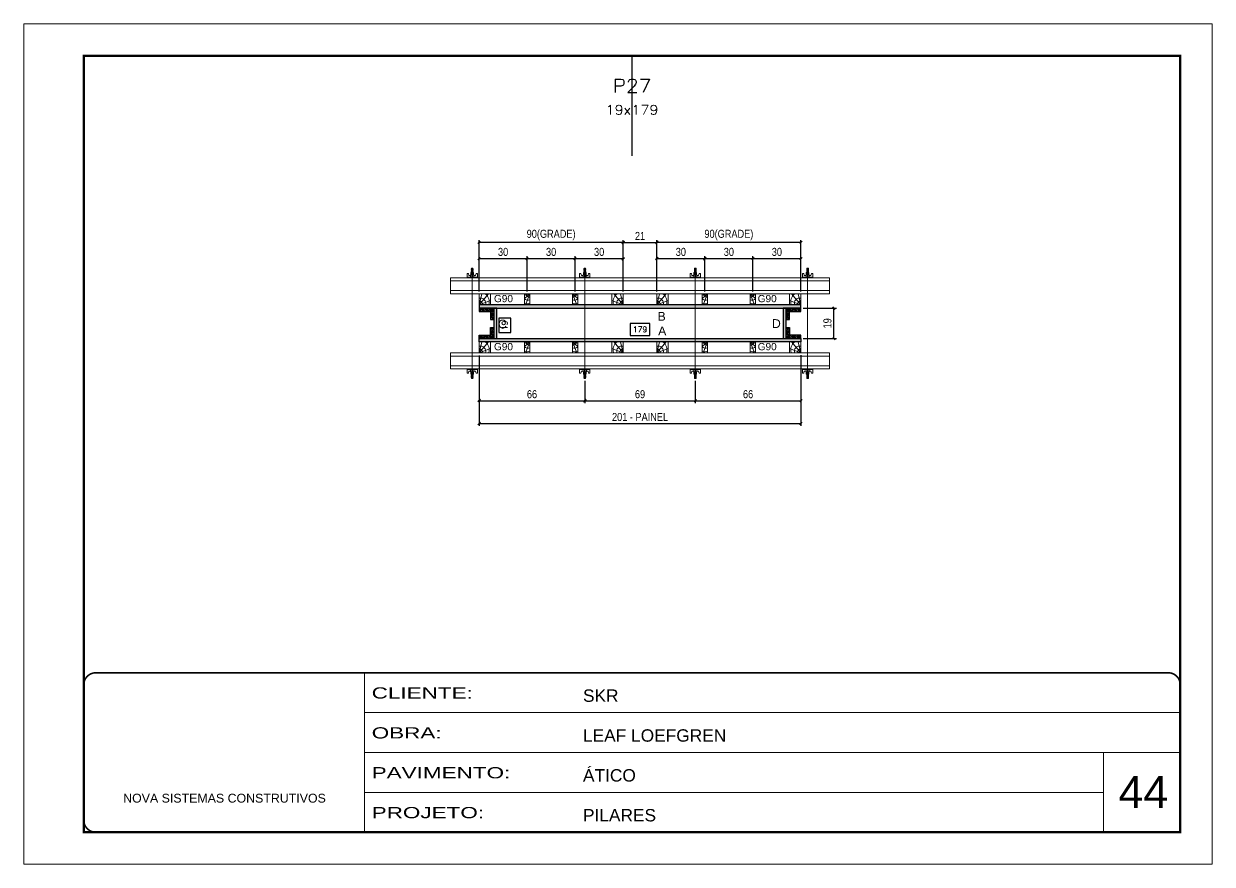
# Model space of a CAD drawing. Extents: x 14400 to 27878, y -21631 to 6985.
# Drawn here: x 19168 to 20653, y -5551 to -4501 of the extents above; entities that cross this region are included whole.
import ezdxf
from ezdxf.enums import TextEntityAlignment as Align

# ---------------------------------------------------------------- set-up
doc = ezdxf.new("R2010")
doc.units = 0
for name, pattern in [('CONTINUO', [0]), ('DASHED', [0.75, 0.5, -0.25]), ('HIDDEN', [0.375, 0.25, -0.125])]:
    doc.linetypes.add(name, pattern=pattern)
for name, color, linetype, lineweight in [('CARIMBO', 255, 'Continuous', 9), ('Folhas', 255, 'Continuous', 9), ('Hachura', 251, 'Continuous', 9), ('Madeira', 126, 'Continuous', 18), ('Perfil Metálico', 224, 'Continuous', 18), ('SARRAFO DE PRESSAO', 251, 'DASHED', 9), ('Texto Seção', 7, 'Continuous', 15)]:
    doc.layers.add(name, color=color, linetype=linetype, lineweight=lineweight)
for name, color, linetype in [('CHAPA', 1, 'Continuous'), ('COTA', 241, 'Continuous'), ('MEIO_PONT', 93, 'Continuous'), ('SARRAFO', 251, 'Continuous'), ('Texto de Titulo', 7, 'Continuous'), ('Texto Qtd Sarr', 242, 'Continuous'), ('TEXTO_GERAL', 7, 'Continuous')]:
    doc.layers.add(name, color=color, linetype=linetype)
doc.styles.add('ARIAL', font='arial.ttf')
doc.styles.add('COTA TECNICA 2X', font='techl___.ttf', dxfattribs={"height": 10})
doc.styles.add('ROMANS', font='romans.shx')
doc.styles.add('SANSSERIF', font='sas_____.pfb')
doc.styles.add('Tecnologia', font='')
doc.styles.get('Tecnologia').set_extended_font_data('Forgotten Futurist')
doc.dimstyles.new('SECAO PILAR', dxfattribs={"dimtxt": 10, "dimasz": 3, "dimexe": 3, "dimexo": 3, "dimgap": 3, "dimtad": 1, "dimdec": 1, "dimlfac": 0.5, "dimzin": 12, "dimdsep": 46, "dimtxsty": 'COTA TECNICA 2X', "dimblk1": 'OBLIQUE', "dimblk2": 'OBLIQUE', "dimsah": 1, "dimcen": 0.9, "dimclrd": 256, "dimclre": 256, "dimclrt": 256, "dimadec": 1, "dimazin": 3, "dimtfac": 1, "dimtdec": 1, "dimtmove": 0, "dimatfit": 3, "dimfxl": 1, "dimtolj": 1, "dimtzin": 12, "dimarcsym": 0})
doc.dimstyles.new('SECÇÃO 2', dxfattribs={"dimtxt": 7, "dimasz": 6, "dimexe": 0.18, "dimexo": 2, "dimgap": -4, "dimtad": 3, "dimdec": 1, "dimlfac": 0.5, "dimzin": 12, "dimdsep": 46, "dimtxsty": 'ROMANS', "dimblk": 'ARCHTICK', "dimcen": 0.09, "dimse1": 1, "dimse2": 1, "dimsd1": 1, "dimsd2": 1, "dimclrd": 180, "dimclre": 5, "dimclrt": 1, "dimadec": 0, "dimazin": 3, "dimtfac": 1, "dimtdec": 1, "dimtofl": 0, "dimtmove": 0, "dimatfit": 3, "dimldrblk": 'ARCHTICK', "dimfxl": 1, "dimtolj": 1, "dimtzin": 0, "dimarcsym": 0})
pattern_1 = [(225, (10613.5154, -27785.6922), (1.12253202, -1.12253202), [])]

# ---------------------------------------------------------------- blocks, each defined once
blk = doc.blocks.new('9999999999')
at = {"color": 30, "linetype": 'CONTINUO'}
for p, q in [((98564.6, 34230.2), (98564.6, 34429.4)), ((98564.6, 34379.6), (99584, 34379.6)), ((98564.6, 34329.8), (99488, 34329.8)), ((99584, 34329.8), (99488, 34329.8)), ((99488, 34329.8), (99488, 34230.2)), ((98564.6, 34280), (99488, 34280))]:
    blk.add_line(p, q, dxfattribs=at)
at = {"color": 30, "linetype": 'CONTINUO', "const_width": 2}
blk.add_lwpolyline([(99584, 34230.2), (99584, 34414.4, 0.414214), (99569, 34429.4), (98229, 34429.4, 0.414214), (98214, 34414.4), (98214, 34245.2, 0.414214), (98229, 34230.2), (99584, 34230.2)], format="xyb", dxfattribs=at)
at = {"layer": 'Folhas'}
blk.add_lwpolyline([(98139, 34190.2), (99624, 34190.2), (99624, 35240.2), (98139, 35240.2)], close=True, dxfattribs=at)
at = {"layer": 'Folhas', "color": 30, "const_width": 3}
blk.add_lwpolyline([(98214, 34230.2), (99584, 34230.2), (99584, 35200.2), (98214, 35200.2)], close=True, dxfattribs=at)
at = {"color": 7, "linetype": 'Continuous', "ltscale": 5, "style": 'ARIAL'}
for s, height, p in [('SKR', 15.48, (98837.7, 34393.1)), ('LEAF LOEFGREN', 15.483, (98837.7, 34343.3)), ('ÁTICO', 15.48, (98837.7, 34293.5)), ('NOVA SISTEMAS CONSTRUTIVOS', 11.059, (98263.2, 34267.2)), ('PILARES', 15.48, (98837.7, 34243.7))]:
    blk.add_text(s, height=height, dxfattribs=at).set_placement(p)
at = {"layer": 'Folhas', "color": 7, "style": 'Tecnologia', "width": 1.5}
for s, p in [('CLIENTE:', (98573.7, 34397.2)), ('OBRA:', (98573.7, 34347.3)), ('PAVIMENTO:', (98573.7, 34297.5)), ('PROJETO:', (98573.7, 34247.7))]:
    blk.add_text(s, height=14, dxfattribs=at).set_placement(p)
blk = doc.blocks.new('*D2150')
at = {"layer": 'COTA', "color": 180, "lineweight": -2, "transparency": 16777216}
for p, q in [((19776.9, -4868.9), (19761.9, -4868.9)), ((19761.9, -4868.9), (19761.9, -4886.9)), ((19776.9, -4886.9), (19776.9, -4868.9)), ((19761.9, -4886.9), (19776.9, -4886.9))]:
    blk.add_line(p, q, dxfattribs=at)
at = {"layer": 'Defpoints', "color": 0, "transparency": 16777216}
for p in [(19776.8, -4856.3), (19776.8, -4894.3), (19780.9, -4894.3)]:
    blk.add_point(p, dxfattribs=at)
at = {"layer": 'COTA', "color": 1, "transparency": 16777216, "insert": (19769.4, -4877.9), "char_height": 7, "attachment_point": 5, "rotation": 90, "style": 'ROMANS'}
blk.add_mtext('\\A1;19', dxfattribs=at)
blk = doc.blocks.new('_ArchTick')
at = {"color": 0, "linetype": 'ByBlock', "const_width": 0.15}
blk.add_lwpolyline([(-0.5, -0.5), (0.5, 0.5)], dxfattribs=at)
blk = doc.blocks.new('*D2151')
at = {"layer": 'COTA', "color": 180, "lineweight": -2, "transparency": 16777216}
for p, q in [((19950.8, -4875.3), (19926.1, -4875.3)), ((19926.1, -4875.3), (19926.1, -4890.3)), ((19950.8, -4890.3), (19950.8, -4875.3)), ((19926.1, -4890.3), (19950.8, -4890.3))]:
    blk.add_line(p, q, dxfattribs=at)
at = {"layer": 'Defpoints', "color": 0, "transparency": 16777216}
for p in [(19759.5, -4894.3), (20117.5, -4894.3), (20117.5, -4894.3)]:
    blk.add_point(p, dxfattribs=at)
at = {"layer": 'COTA', "color": 1, "transparency": 16777216, "insert": (19938.5, -4882.8), "char_height": 7, "attachment_point": 5, "style": 'ROMANS'}
blk.add_mtext('\\A1;179', dxfattribs=at)
blk = doc.blocks.new('_Oblique')
at = {"color": 0, "linetype": 'ByBlock', "lineweight": -2}
blk.add_line((-0.5, -0.5), (0.5, 0.5), dxfattribs=at)
blk = doc.blocks.new('*D2152')
at = {"layer": 'COTA', "lineweight": -2, "transparency": 16777216}
for p, q in [((19737.5, -4915.3), (19737.5, -5003.4)), ((20139.5, -4915.2), (20139.5, -5003.4)), ((19737.5, -5000.4), (20139.5, -5000.4))]:
    blk.add_line(p, q, dxfattribs=at)
at = {"layer": 'Defpoints', "color": 0, "transparency": 16777216}
for p in [(19737.5, -4912.3), (20139.5, -4912.2), (20139.5, -5000.4)]:
    blk.add_point(p, dxfattribs=at)
at = {"layer": 'COTA', "lineweight": -2, "transparency": 16777216, "xscale": 3, "yscale": 3, "zscale": 3, "rotation": 180}
blk.add_blockref('_Oblique', (19737.5, -5000.4), dxfattribs=at)
at = {"layer": 'COTA', "lineweight": -2, "transparency": 16777216, "xscale": 3, "yscale": 3, "zscale": 3}
blk.add_blockref('_Oblique', (20139.5, -5000.4), dxfattribs=at)
at = {"layer": 'COTA', "transparency": 16777216, "insert": (19938.5, -4992.3), "char_height": 10, "attachment_point": 5, "style": 'COTA TECNICA 2X'}
blk.add_mtext('\\A1;201 - PAINEL', dxfattribs=at)
blk = doc.blocks.new('*D2153')
at = {"layer": 'COTA', "lineweight": -2, "transparency": 16777216}
for p, q in [((19737.5, -4915.3), (19737.5, -4975)), ((19869.5, -4947.1), (19869.5, -4975)), ((19737.5, -4972), (19869.5, -4972))]:
    blk.add_line(p, q, dxfattribs=at)
at = {"layer": 'Defpoints', "color": 0, "transparency": 16777216}
for p in [(19737.5, -4912.3), (19869.5, -4944.1), (19869.5, -4972)]:
    blk.add_point(p, dxfattribs=at)
at = {"layer": 'COTA', "lineweight": -2, "transparency": 16777216, "xscale": 3, "yscale": 3, "zscale": 3, "rotation": 180}
blk.add_blockref('_Oblique', (19737.5, -4972), dxfattribs=at)
at = {"layer": 'COTA', "lineweight": -2, "transparency": 16777216, "xscale": 3, "yscale": 3, "zscale": 3}
blk.add_blockref('_Oblique', (19869.5, -4972), dxfattribs=at)
at = {"layer": 'COTA', "transparency": 16777216, "insert": (19803.5, -4963.9), "char_height": 10, "attachment_point": 5, "style": 'COTA TECNICA 2X'}
blk.add_mtext('\\A1;66', dxfattribs=at)
blk = doc.blocks.new('*D2154')
at = {"layer": 'COTA', "lineweight": -2, "transparency": 16777216}
for p, q in [((20139.5, -4915.3), (20139.5, -4975)), ((20007.5, -4947.1), (20007.5, -4975)), ((20007.5, -4972), (20139.5, -4972))]:
    blk.add_line(p, q, dxfattribs=at)
at = {"layer": 'Defpoints', "color": 0, "transparency": 16777216}
for p in [(20139.5, -4912.3), (20007.5, -4944.1), (20139.5, -4972)]:
    blk.add_point(p, dxfattribs=at)
at = {"layer": 'COTA', "lineweight": -2, "transparency": 16777216, "xscale": 3, "yscale": 3, "zscale": 3, "rotation": 180}
blk.add_blockref('_Oblique', (20007.5, -4972), dxfattribs=at)
at = {"layer": 'COTA', "lineweight": -2, "transparency": 16777216, "xscale": 3, "yscale": 3, "zscale": 3}
blk.add_blockref('_Oblique', (20139.5, -4972), dxfattribs=at)
at = {"layer": 'COTA', "transparency": 16777216, "insert": (20073.5, -4963.9), "char_height": 10, "attachment_point": 5, "style": 'COTA TECNICA 2X'}
blk.add_mtext('\\A1;66', dxfattribs=at)
blk = doc.blocks.new('C')
at = {"layer": 'Hachura', "color": 0}
for p, q in [((0, 3.22), (0, -3.22)), ((0.45, 3.22), (0, 3.22)), ((0.46, 3.16), (0, 3.16)), ((0.46, 3.05), (0, 3.05)), ((0.46, 2.88), (0, 2.88)), ((0, 2.75), (0, -1.16)), ((0.46, 2.65), (0, 2.65)), ((0.46, 2.23), (0, 2.23)), ((0.46, 1.51), (0, 1.51)), ((0.39, 0.49), (0.17, 0.49)), ((0.45, -3.23), (0.45, 3.22)), ((0.45, 3.22), (2.58, 3.22)), ((1.74, 0.97), (0.45, 0.97)), ((1.45, 0.1), (0.45, 0.1)), ((1.35, 1.94), (1.35, 0.96)), ((2.58, 2.39), (1.47, 2.09)), ((1.74, -0.97), (1.74, 0.97)), ((1.74, 0.97), (1.74, 0.84)), ((1.74, 0.97), (1.74, 0.84)), ((1.74, 0.84), (3.35, 0.84)), ((3.35, 0.45), (1.74, 0.45)), ((2.58, 3.22), (2.58, 2.39)), ((3.32, 0.84), (3.32, -0.84)), ((3.35, 0.84), (3.35, -0.84)), ((3.68, 0.45), (3.35, 0.45)), ((3.84, -0.52), (3.35, 0.45)), ((3.35, 0.06), (3.67, -0.57)), ((3.68, 0.45), (4.16, -0.52)), ((3.72, 0.5), (4.25, -0.57)), ((4.37, -0.55), (3.83, 0.53)), ((4.15, 0.45), (3.93, 0.45)), ((4.42, -0.52), (3.93, 0.45)), ((4.15, 0.45), (4.26, 0.45)), ((4.26, 0.45), (4.74, -0.52)), ((4.3, 0.5), (4.83, -0.57)), ((4.95, -0.55), (4.41, 0.53)), ((4.51, 0.45), (4.84, 0.45)), ((5, -0.52), (4.51, 0.45)), ((4.84, 0.45), (5.32, -0.52)), ((4.88, 0.5), (5.41, -0.57)), ((5.53, -0.55), (4.99, 0.53)), ((5.58, -0.52), (5.09, 0.45)), ((5.42, 0.45), (5.09, 0.45)), ((5.58, -0.52), (5.09, 0.45)), ((5.42, 0.45), (5.74, -0.19)), ((5.46, 0.5), (5.74, -0.07)), ((5.74, 0.19), (5.57, 0.53)), ((5.74, 0.32), (5.68, 0.45)), ((5.68, 0.45), (5.74, 0.45)), ((5.74, 0.45), (5.9, 0.29)), ((5.74, 0.45), (5.74, -0.52)), ((5.9, -0.36), (5.9, 0.29)), ((0.45, 0), (0, 0)), ((0.46, -1.52), (0, -1.52)), ((0.46, -2.23), (0, -2.23)), ((0.46, -2.65), (0, -2.65)), ((0.46, -2.88), (0, -2.88)), ((0.46, -3.05), (0, -3.05)), ((0.46, -3.16), (0, -3.16)), ((0, -3.22), (2.57, -3.22)), ((0.08, -0.48), (0.29, -0.48)), ((0.29, -0.48), (0.4, -0.48)), ((0.45, 0), (0.45, -0.97)), ((0.45, -0.16), (1.45, -0.16)), ((0.45, -0.65), (0.45, -0.32)), ((0.45, -3.23), (0.45, -0.65)), ((0.45, -0.97), (1.74, -0.97)), ((1.35, -1.94), (1.35, -0.97)), ((2.58, -2.39), (1.47, -2.1)), ((3.35, -0.32), (1.74, -0.32)), ((3.35, -0.84), (1.74, -0.84)), ((2.58, -3.23), (2.58, -2.39)), ((3.35, -0.07), (3.58, -0.52)), ((3.35, -0.52), (3.58, -0.52)), ((3.84, -0.52), (4.16, -0.52)), ((4.42, -0.52), (4.74, -0.52)), ((4.63, -0.52), (4.74, -0.52)), ((5, -0.52), (5.32, -0.52)), ((5.58, -0.52), (5.74, -0.52)), ((5.74, -0.52), (5.9, -0.36)), ((5.74, -0.52), (5.74, -0.52))]:
    blk.add_line(p, q, dxfattribs=at)
for centre, radius, start, end in [((1.52, 1.94), 0.161, 104.74356, 180), ((1.44, -0.03), 0.129, 272.69497, 87.30503), ((3.81, 0.39), 0.143, 25.56881, 154.43119), ((4.39, 0.39), 0.143, 25.56881, 154.43119), ((4.97, 0.39), 0.143, 25.56881, 154.43119), ((5.55, 0.39), 0.143, 25.56881, 154.43119), ((0.17, -0.37), 0.174, 221.74404, 317.85924), ((1.52, -1.94), 0.161, 180, 255.25644), ((3.71, -0.4), 0.174, 222.14076, 318.25596), ((4.29, -0.4), 0.174, 222.14076, 318.25596), ((4.87, -0.4), 0.174, 222.14076, 318.25596), ((5.45, -0.4), 0.174, 222.14076, 318.25596), ((5.61, -0.4), 0.174, 317.85924, 318.25596)]:
    blk.add_arc(centre, radius, start, end, dxfattribs=at)
blk = doc.blocks.new('*D2155')
at = {"layer": 'COTA', "lineweight": -2, "transparency": 16777216}
for p, q in [((19869.5, -4947.1), (19869.5, -4975)), ((20007.5, -4947.1), (20007.5, -4975)), ((19869.5, -4972), (20007.5, -4972))]:
    blk.add_line(p, q, dxfattribs=at)
at = {"layer": 'Defpoints', "color": 0, "transparency": 16777216}
for p in [(19869.5, -4944.1), (20007.5, -4944.1), (20007.5, -4972)]:
    blk.add_point(p, dxfattribs=at)
at = {"layer": 'COTA', "lineweight": -2, "transparency": 16777216, "xscale": 3, "yscale": 3, "zscale": 3, "rotation": 180}
blk.add_blockref('_Oblique', (19869.5, -4972), dxfattribs=at)
at = {"layer": 'COTA', "lineweight": -2, "transparency": 16777216, "xscale": 3, "yscale": 3, "zscale": 3}
blk.add_blockref('_Oblique', (20007.5, -4972), dxfattribs=at)
at = {"layer": 'COTA', "transparency": 16777216, "insert": (19938.5, -4963.9), "char_height": 10, "attachment_point": 5, "style": 'COTA TECNICA 2X'}
blk.add_mtext('\\A1;69', dxfattribs=at)
blk = doc.blocks.new('*D2156')
at = {"layer": 'COTA', "lineweight": -2, "transparency": 16777216}
for p, q in [((19959.5, -4835.3), (19959.5, -4791.4)), ((19959.5, -4794.4), (20019.5, -4794.4)), ((20019.5, -4835.3), (20019.5, -4791.4))]:
    blk.add_line(p, q, dxfattribs=at)
at = {"layer": 'Defpoints', "color": 0, "transparency": 16777216}
for p in [(20019.5, -4794.4), (19959.5, -4838.3), (20019.5, -4838.3)]:
    blk.add_point(p, dxfattribs=at)
at = {"layer": 'COTA', "lineweight": -2, "transparency": 16777216, "xscale": 3, "yscale": 3, "zscale": 3, "rotation": 180}
blk.add_blockref('_Oblique', (19959.5, -4794.4), dxfattribs=at)
at = {"layer": 'COTA', "lineweight": -2, "transparency": 16777216, "xscale": 3, "yscale": 3, "zscale": 3}
blk.add_blockref('_Oblique', (20019.5, -4794.4), dxfattribs=at)
at = {"layer": 'COTA', "transparency": 16777216, "insert": (19989.5, -4786.1), "char_height": 10, "attachment_point": 5, "style": 'COTA TECNICA 2X'}
blk.add_mtext('\\A1;30', dxfattribs=at)
blk = doc.blocks.new('*D2157')
at = {"layer": 'COTA', "lineweight": -2, "transparency": 16777216}
for p, q in [((20019.5, -4835.3), (20019.5, -4791.4)), ((20019.5, -4794.4), (20079.5, -4794.4)), ((20079.5, -4835.3), (20079.5, -4791.4))]:
    blk.add_line(p, q, dxfattribs=at)
at = {"layer": 'Defpoints', "color": 0, "transparency": 16777216}
for p in [(20079.5, -4794.4), (20019.5, -4838.3), (20079.5, -4838.3)]:
    blk.add_point(p, dxfattribs=at)
at = {"layer": 'COTA', "lineweight": -2, "transparency": 16777216, "xscale": 3, "yscale": 3, "zscale": 3, "rotation": 180}
blk.add_blockref('_Oblique', (20019.5, -4794.4), dxfattribs=at)
at = {"layer": 'COTA', "lineweight": -2, "transparency": 16777216, "xscale": 3, "yscale": 3, "zscale": 3}
blk.add_blockref('_Oblique', (20079.5, -4794.4), dxfattribs=at)
at = {"layer": 'COTA', "transparency": 16777216, "insert": (20049.5, -4786.1), "char_height": 10, "attachment_point": 5, "style": 'COTA TECNICA 2X'}
blk.add_mtext('\\A1;30', dxfattribs=at)
blk = doc.blocks.new('*D2158')
at = {"layer": 'COTA', "lineweight": -2, "transparency": 16777216}
for p, q in [((20079.5, -4835.3), (20079.5, -4791.4)), ((20079.5, -4794.4), (20139.5, -4794.4)), ((20139.5, -4835.3), (20139.5, -4791.4))]:
    blk.add_line(p, q, dxfattribs=at)
at = {"layer": 'Defpoints', "color": 0, "transparency": 16777216}
for p in [(20139.5, -4794.4), (20079.5, -4838.3), (20139.5, -4838.3)]:
    blk.add_point(p, dxfattribs=at)
at = {"layer": 'COTA', "lineweight": -2, "transparency": 16777216, "xscale": 3, "yscale": 3, "zscale": 3, "rotation": 180}
blk.add_blockref('_Oblique', (20079.5, -4794.4), dxfattribs=at)
at = {"layer": 'COTA', "lineweight": -2, "transparency": 16777216, "xscale": 3, "yscale": 3, "zscale": 3}
blk.add_blockref('_Oblique', (20139.5, -4794.4), dxfattribs=at)
at = {"layer": 'COTA', "transparency": 16777216, "insert": (20109.5, -4786.1), "char_height": 10, "attachment_point": 5, "style": 'COTA TECNICA 2X'}
blk.add_mtext('\\A1;30', dxfattribs=at)
blk = doc.blocks.new('*D2159')
at = {"layer": 'COTA', "lineweight": -2, "transparency": 16777216}
for p, q in [((19959.5, -4835.3), (19959.5, -4771.2)), ((20139.5, -4774.2), (19959.5, -4774.2)), ((20139.5, -4835.3), (20139.5, -4771.2))]:
    blk.add_line(p, q, dxfattribs=at)
at = {"layer": 'Defpoints', "color": 0, "transparency": 16777216}
for p in [(19959.5, -4774.2), (19959.5, -4838.3), (20139.5, -4838.3)]:
    blk.add_point(p, dxfattribs=at)
at = {"layer": 'COTA', "lineweight": -2, "transparency": 16777216, "xscale": 3, "yscale": 3, "zscale": 3, "rotation": 180}
blk.add_blockref('_Oblique', (19959.5, -4774.2), dxfattribs=at)
at = {"layer": 'COTA', "lineweight": -2, "transparency": 16777216, "xscale": 3, "yscale": 3, "zscale": 3}
blk.add_blockref('_Oblique', (20139.5, -4774.2), dxfattribs=at)
at = {"layer": 'COTA', "transparency": 16777216, "insert": (20049.5, -4764.9), "char_height": 10, "attachment_point": 5, "style": 'COTA TECNICA 2X'}
blk.add_mtext('\\A1;90(GRADE)', dxfattribs=at)
blk = doc.blocks.new('*D2160')
at = {"layer": 'COTA', "lineweight": -2, "transparency": 16777216}
for p, q in [((20142.5, -4856.3), (20183.8, -4856.3)), ((20180.8, -4894.3), (20180.8, -4856.3)), ((20142.5, -4894.3), (20183.8, -4894.3))]:
    blk.add_line(p, q, dxfattribs=at)
at = {"layer": 'Defpoints', "color": 0, "transparency": 16777216}
for p in [(20139.5, -4856.3), (20180.8, -4856.3), (20139.5, -4894.3)]:
    blk.add_point(p, dxfattribs=at)
at = {"layer": 'COTA', "lineweight": -2, "transparency": 16777216, "xscale": 3, "yscale": 3, "zscale": 3}
for p, rotation in [((20180.8, -4856.3), 90), ((20180.8, -4894.3), 270)]:
    blk.add_blockref('_Oblique', p, dxfattribs=dict(at, rotation=rotation))
at = {"layer": 'COTA', "transparency": 16777216, "insert": (20172.7, -4875.3), "char_height": 10, "attachment_point": 5, "rotation": 90, "style": 'COTA TECNICA 2X'}
blk.add_mtext('\\A1;19', dxfattribs=at)
blk = doc.blocks.new('PONTALETE')
at = {"layer": 'Madeira'}
for q in [(2.71, 7), (7, 5.76), (7, 1.74)]:
    blk.add_line((0, 0), q, dxfattribs=at)
blk.add_lwpolyline([(0, 0), (7, 0), (7, 7), (0, 7)], close=True, dxfattribs=at)
for centre, radius, start, end in [((2.04, 0.06), 6.23, 37.28179, 109.09128), ((1.09, 0.9), 3.19, 343.60304, 109.98471), ((-0.21, -0.78), 3.09, 14.63219, 86.0383)]:
    blk.add_arc(centre, radius, start, end, dxfattribs=at)
blk = doc.blocks.new('MEIO PONTALETE')
at = {"layer": 'Madeira'}
for q in [(2.71, 7), (3.5, 2.88), (3.5, 0.87)]:
    blk.add_line((0, 0), q, dxfattribs=at)
blk.add_lwpolyline([(0, 0), (3.5, 0), (3.5, 7), (0, 7)], close=True, dxfattribs=at)
for centre, radius, start, end in [((2.04, 0.06), 6.23, 76.44987, 109.09128), ((1.09, 0.9), 3.19, 40.90626, 109.98471), ((-0.21, -0.78), 3.09, 14.63219, 86.0383)]:
    blk.add_arc(centre, radius, start, end, dxfattribs=at)
blk = doc.blocks.new('*D2161')
at = {"layer": 'COTA', "lineweight": -2, "transparency": 16777216}
for p, q in [((19737.4, -4835.3), (19737.4, -4791.4)), ((19737.4, -4794.4), (19797.4, -4794.4)), ((19797.4, -4835.3), (19797.4, -4791.4))]:
    blk.add_line(p, q, dxfattribs=at)
at = {"layer": 'Defpoints', "color": 0, "transparency": 16777216}
for p in [(19797.4, -4794.4), (19737.4, -4838.3), (19797.4, -4838.3)]:
    blk.add_point(p, dxfattribs=at)
at = {"layer": 'COTA', "lineweight": -2, "transparency": 16777216, "xscale": 3, "yscale": 3, "zscale": 3, "rotation": 180}
blk.add_blockref('_Oblique', (19737.4, -4794.4), dxfattribs=at)
at = {"layer": 'COTA', "lineweight": -2, "transparency": 16777216, "xscale": 3, "yscale": 3, "zscale": 3}
blk.add_blockref('_Oblique', (19797.4, -4794.4), dxfattribs=at)
at = {"layer": 'COTA', "transparency": 16777216, "insert": (19767.4, -4786.1), "char_height": 10, "attachment_point": 5, "style": 'COTA TECNICA 2X'}
blk.add_mtext('\\A1;30', dxfattribs=at)
blk = doc.blocks.new('*D2162')
at = {"layer": 'COTA', "lineweight": -2, "transparency": 16777216}
for p, q in [((19797.4, -4835.3), (19797.4, -4791.4)), ((19797.4, -4794.4), (19857.4, -4794.4)), ((19857.4, -4835.3), (19857.4, -4791.4))]:
    blk.add_line(p, q, dxfattribs=at)
at = {"layer": 'Defpoints', "color": 0, "transparency": 16777216}
for p in [(19857.4, -4794.4), (19797.4, -4838.3), (19857.4, -4838.3)]:
    blk.add_point(p, dxfattribs=at)
at = {"layer": 'COTA', "lineweight": -2, "transparency": 16777216, "xscale": 3, "yscale": 3, "zscale": 3, "rotation": 180}
blk.add_blockref('_Oblique', (19797.4, -4794.4), dxfattribs=at)
at = {"layer": 'COTA', "lineweight": -2, "transparency": 16777216, "xscale": 3, "yscale": 3, "zscale": 3}
blk.add_blockref('_Oblique', (19857.4, -4794.4), dxfattribs=at)
at = {"layer": 'COTA', "transparency": 16777216, "insert": (19827.4, -4786.1), "char_height": 10, "attachment_point": 5, "style": 'COTA TECNICA 2X'}
blk.add_mtext('\\A1;30', dxfattribs=at)
blk = doc.blocks.new('*D2138')
at = {"layer": 'COTA', "lineweight": -2, "transparency": 16777216}
for p, q in [((19857.4, -4835.3), (19857.4, -4791.4)), ((19857.4, -4794.4), (19917.4, -4794.4)), ((19917.4, -4835.3), (19917.4, -4791.4))]:
    blk.add_line(p, q, dxfattribs=at)
at = {"layer": 'Defpoints', "color": 0, "transparency": 16777216}
for p in [(19917.4, -4794.4), (19857.4, -4838.3), (19917.4, -4838.3)]:
    blk.add_point(p, dxfattribs=at)
at = {"layer": 'COTA', "lineweight": -2, "transparency": 16777216, "xscale": 3, "yscale": 3, "zscale": 3, "rotation": 180}
blk.add_blockref('_Oblique', (19857.4, -4794.4), dxfattribs=at)
at = {"layer": 'COTA', "lineweight": -2, "transparency": 16777216, "xscale": 3, "yscale": 3, "zscale": 3}
blk.add_blockref('_Oblique', (19917.4, -4794.4), dxfattribs=at)
at = {"layer": 'COTA', "transparency": 16777216, "insert": (19887.4, -4786.1), "char_height": 10, "attachment_point": 5, "style": 'COTA TECNICA 2X'}
blk.add_mtext('\\A1;30', dxfattribs=at)
blk = doc.blocks.new('*D2139')
at = {"layer": 'COTA', "lineweight": -2, "transparency": 16777216}
for p, q in [((19737.4, -4835.3), (19737.4, -4771.2)), ((19917.4, -4774.2), (19737.4, -4774.2)), ((19917.4, -4835.3), (19917.4, -4771.2))]:
    blk.add_line(p, q, dxfattribs=at)
at = {"layer": 'Defpoints', "color": 0, "transparency": 16777216}
for p in [(19737.4, -4774.2), (19737.4, -4838.3), (19917.4, -4838.3)]:
    blk.add_point(p, dxfattribs=at)
at = {"layer": 'COTA', "lineweight": -2, "transparency": 16777216, "xscale": 3, "yscale": 3, "zscale": 3, "rotation": 180}
blk.add_blockref('_Oblique', (19737.4, -4774.2), dxfattribs=at)
at = {"layer": 'COTA', "lineweight": -2, "transparency": 16777216, "xscale": 3, "yscale": 3, "zscale": 3}
blk.add_blockref('_Oblique', (19917.4, -4774.2), dxfattribs=at)
at = {"layer": 'COTA', "transparency": 16777216, "insert": (19827.4, -4764.9), "char_height": 10, "attachment_point": 5, "style": 'COTA TECNICA 2X'}
blk.add_mtext('\\A1;90(GRADE)', dxfattribs=at)
blk = doc.blocks.new('*D2140')
at = {"layer": 'COTA', "lineweight": -2, "transparency": 16777216}
for p, q in [((19917.5, -4835.3), (19917.5, -4771.2)), ((19917.5, -4774.2), (19959.5, -4774.2)), ((19959.5, -4835.3), (19959.5, -4771.2))]:
    blk.add_line(p, q, dxfattribs=at)
at = {"layer": 'Defpoints', "color": 0, "transparency": 16777216}
for p in [(19959.5, -4774.2), (19917.5, -4838.3), (19959.5, -4838.3)]:
    blk.add_point(p, dxfattribs=at)
at = {"layer": 'COTA', "lineweight": -2, "transparency": 16777216, "xscale": 3, "yscale": 3, "zscale": 3, "rotation": 180}
blk.add_blockref('_Oblique', (19917.5, -4774.2), dxfattribs=at)
at = {"layer": 'COTA', "lineweight": -2, "transparency": 16777216, "xscale": 3, "yscale": 3, "zscale": 3}
blk.add_blockref('_Oblique', (19959.5, -4774.2), dxfattribs=at)
at = {"layer": 'COTA', "transparency": 16777216, "insert": (19938.5, -4766.1), "char_height": 10, "attachment_point": 5, "style": 'COTA TECNICA 2X'}
blk.add_mtext('\\A1;21', dxfattribs=at)
blk = doc.blocks.new('titulo1')
at = {"layer": 'Defpoints', "color": 252, "linetype": 'HIDDEN', "ltscale": 2}
blk.add_line((0, 0), (0, 125), dxfattribs=at)
at = {"layer": 'Defpoints', "style": 'ROMANS', "oblique": 15}
blk.add_attdef('FOLHA', text='', height=10, dxfattribs=at).set_placement((0, 15.6), align=Align.MIDDLE_CENTER)
at = {"layer": 'Texto Qtd Sarr', "color": 3, "style": 'ROMANS', "oblique": 15}
for tag, height, p in [('TITULO', 17, (0, 71.4)), ('SEÇÃO', 12, (0, 41.5))]:
    blk.add_attdef(tag, text='', height=height, dxfattribs=at).set_placement(p, align=Align.MIDDLE_CENTER)

msp = doc.modelspace()

# ---------------------------------------------------------------- hatches: boundary and pattern name
at = {"layer": 'Hachura'}
h = msp.add_hatch(color=256, dxfattribs=at)
h.dxf.hatch_style = 1
h.paths.add_polyline_path([(20139.467, -4856.284), (20139.467, -4852.284), (19737.467, -4852.284), (19737.467, -4856.284)])
h = msp.add_hatch(dxfattribs=at)
h.set_pattern_fill('ANSI31', color=256, scale=0.5, angle=180, style=0)
h.set_pattern_definition(pattern_1)
h.paths.add_polyline_path([(19751.467, -4856.284), (19751.467, -4860.684), (19737.467, -4860.684), (19737.467, -4856.284)])
h = msp.add_hatch(dxfattribs=at)
h.set_pattern_fill('ANSI31', color=256, scale=0.5, angle=270, style=0)
h.set_pattern_definition([(315, (42647.2754, -14359.236), (1.12253202, 1.12253202), [])])
h.paths.add_polyline_path([(19755.867, -4870.284), (19751.467, -4870.284), (19751.467, -4856.284), (19755.867, -4856.284)])
h = msp.add_hatch(color=256, dxfattribs=at)
h.dxf.hatch_style = 1
h.paths.add_polyline_path([(19755.867, -4894.284), (19759.467, -4894.284), (19759.467, -4856.284), (19755.867, -4856.284)])
h = msp.add_hatch(color=256, dxfattribs=at)
h.dxf.hatch_style = 1
h.paths.add_polyline_path([(20117.467, -4894.284), (20121.067, -4894.284), (20121.067, -4856.284), (20117.467, -4856.284)])
h = msp.add_hatch(dxfattribs=at)
h.set_pattern_fill('ANSI31', color=256, scale=0.5, angle=270, style=0)
h.set_pattern_definition([(315, (43016.8754, -14359.236), (1.12253202, 1.12253202), [])])
h.paths.add_polyline_path([(20125.467, -4870.284), (20121.067, -4870.284), (20121.067, -4856.284), (20125.467, -4856.284)])
h = msp.add_hatch(dxfattribs=at)
h.set_pattern_fill('ANSI31', color=256, scale=0.5, angle=180, style=0)
h.set_pattern_definition([(225, (11001.5154, -27785.6922), (1.12253202, -1.12253202), [])])
h.paths.add_polyline_path([(20139.467, -4856.284), (20139.467, -4860.684), (20125.467, -4860.684), (20125.467, -4856.284)])
h = msp.add_hatch(dxfattribs=at)
h.set_pattern_fill('ANSI31', color=256, scale=0.5, angle=270, style=0)
h.set_pattern_definition([(315, (42647.2754, -14347.236), (1.12253202, 1.12253202), [])])
h.paths.add_polyline_path([(19755.867, -4880.284), (19751.467, -4880.284), (19751.467, -4894.284), (19755.867, -4894.284)])
h = msp.add_hatch(dxfattribs=at)
h.set_pattern_fill('ANSI31', color=256, scale=0.5, angle=270, style=0)
h.set_pattern_definition([(315, (43016.8754, -14347.236), (1.12253202, 1.12253202), [])])
h.paths.add_polyline_path([(20125.467, -4880.284), (20121.067, -4880.284), (20121.067, -4894.284), (20125.467, -4894.284)])
h = msp.add_hatch(dxfattribs=at)
h.set_pattern_fill('ANSI31', color=256, scale=0.5, angle=180, style=0)
h.set_pattern_definition(pattern_1)
h.paths.add_polyline_path([(19751.467, -4894.284), (19751.467, -4889.884), (19737.467, -4889.884), (19737.467, -4894.284)])
h = msp.add_hatch(color=256, dxfattribs=at)
h.dxf.hatch_style = 1
h.paths.add_polyline_path([(20139.467, -4894.284), (20139.467, -4898.284), (19737.467, -4898.284), (19737.467, -4894.284)])
h = msp.add_hatch(dxfattribs=at)
h.set_pattern_fill('ANSI31', color=256, scale=0.5, angle=180, style=0)
h.set_pattern_definition([(225, (10636.5154, -27785.6922), (1.12253202, -1.12253202), [])])
h.paths.add_polyline_path([(20125.467, -4894.284), (20125.467, -4889.884), (20139.467, -4889.884), (20139.467, -4894.284)])

# ---------------------------------------------------------------- linework, layer by layer
at = {"layer": 'CHAPA'}
for points in [[(20139.467, -4856.284), (20139.467, -4852.284), (19737.467, -4852.284), (19737.467, -4856.284)], [(20117.467, -4894.284), (20121.067, -4894.284), (20121.067, -4856.284), (20117.467, -4856.284)], [(20139.467, -4894.284), (20139.467, -4898.284), (19737.467, -4898.284), (19737.467, -4894.284)]]:
    msp.add_lwpolyline(points, close=True, dxfattribs=at)
msp.add_lwpolyline([(19755.867, -4894.284), (19759.467, -4894.284), (19759.467, -4856.284), (19755.867, -4856.284), (19755.867, -4894.284)], dxfattribs=at)
at = {"layer": 'Hachura'}
for p, q in [((19728.778, -4943.055), (19728.778, -4811.314)), ((19869.468, -4943.055), (19869.468, -4811.314)), ((20007.468, -4943.055), (20007.468, -4811.314)), ((20147.856, -4943.055), (20147.856, -4811.314))]:
    msp.add_line(p, q, dxfattribs=at)
at = {"layer": 'Madeira'}
for points in [[(19737.467, -4852.284), (19737.467, -4838.284), (19917.467, -4838.284), (19917.467, -4852.284)], [(19959.467, -4852.284), (19959.467, -4838.284), (20139.467, -4838.284), (20139.467, -4852.284)], [(19737.467, -4912.284), (19737.467, -4898.284), (19917.467, -4898.284), (19917.467, -4912.284)], [(19959.467, -4912.284), (19959.467, -4898.284), (20139.467, -4898.284), (20139.467, -4912.284)]]:
    msp.add_lwpolyline(points, close=True, dxfattribs=at)
at = {"layer": 'Perfil Metálico'}
for p, q in [((20175.185, -4822.344), (19701.749, -4822.344)), ((20175.185, -4834.344), (19701.749, -4834.344)), ((20175.185, -4916.285), (19701.749, -4916.285)), ((20175.185, -4928.285), (19701.749, -4928.285))]:
    msp.add_line(p, q, dxfattribs=at)
for points in [[(20175.185, -4838.283), (20175.185, -4818.283), (19701.749, -4818.344), (19701.749, -4838.344)], [(19701.749, -4912.285), (19701.749, -4932.285), (20175.185, -4932.224), (20175.185, -4912.224)]]:
    msp.add_lwpolyline(points, close=True, dxfattribs=at)
at = {"layer": 'SARRAFO'}
for points in [[(19751.467, -4856.284), (19737.467, -4856.284), (19737.467, -4860.684), (19751.467, -4860.684)], [(19755.867, -4856.284), (19751.467, -4856.284), (19751.467, -4870.284), (19755.867, -4870.284)], [(20125.467, -4860.684), (20139.467, -4860.684), (20139.467, -4856.284), (20125.467, -4856.284)], [(19755.867, -4894.284), (19751.467, -4894.284), (19751.467, -4880.284), (19755.867, -4880.284)], [(19751.467, -4894.284), (19737.467, -4894.284), (19737.467, -4889.884), (19751.467, -4889.884)], [(20125.467, -4894.284), (20139.467, -4894.284), (20139.467, -4889.884), (20125.467, -4889.884)]]:
    msp.add_lwpolyline(points, dxfattribs=at)
for points in [[(20121.067, -4856.284), (20121.067, -4870.284), (20125.467, -4870.284), (20125.467, -4856.284)], [(20121.067, -4894.284), (20121.067, -4880.284), (20125.467, -4880.284), (20125.467, -4894.284)]]:
    msp.add_lwpolyline(points, close=True, dxfattribs=at)

# ---------------------------------------------------------------- block references
at = {"layer": 'Hachura', "linetype": 'Continuous', "yscale": 2, "zscale": 2}
for p, xscale, rotation in [((19728.787, -4818.314), -2, 270), ((19869.458, -4818.314), 2, 90.00000000000001), ((20007.458, -4818.314), 2, 90.00000000000001), ((20147.847, -4818.314), 2, 90.00000000000001), ((19728.779, -4932.255), 2, 270), ((19869.467, -4932.255), -2, 90), ((20007.467, -4932.255), -2, 90), ((20147.856, -4932.255), -2, 90)]:
    msp.add_blockref('C', p, dxfattribs=dict(at, xscale=xscale, rotation=rotation))
at = {"layer": 'MEIO_PONT'}
for name, p, xscale, yscale, zscale, rotation in [('PONTALETE', (19737.467, -4852.284), -2, 2, 2, 270), ('MEIO PONTALETE', (19800.967, -4838.284), 1.999999997962732, 1.999999997962732, 1.999999997962732, 180), ('MEIO PONTALETE', (19853.967, -4838.284), -1.999999997962732, 1.999999997962732, 1.999999997962732, 180), ('PONTALETE', (19917.467, -4852.284), 2, 2, 2, 89.99999999999997), ('PONTALETE', (19959.467, -4852.284), -2, 2, 2, 270), ('MEIO PONTALETE', (20022.967, -4838.284), 1.999999997962732, 1.999999997962732, 1.999999997962732, 180), ('MEIO PONTALETE', (20075.967, -4838.284), -1.999999997962732, 1.999999997962732, 1.999999997962732, 180), ('PONTALETE', (20139.467, -4852.284), 2, 2, 2, 89.99999999999997), ('PONTALETE', (19737.467, -4912.284), -2, 2, 2, 270), ('MEIO PONTALETE', (19800.967, -4898.284), 1.999999997962732, 1.999999997962732, 1.999999997962732, 180), ('MEIO PONTALETE', (19853.967, -4898.284), -1.999999997962732, 1.999999997962732, 1.999999997962732, 180), ('PONTALETE', (19917.467, -4912.284), 2, 2, 2, 89.99999999999997), ('PONTALETE', (19959.467, -4912.284), -2, 2, 2, 270), ('MEIO PONTALETE', (20022.967, -4898.284), 1.999999997962732, 1.999999997962732, 1.999999997962732, 180), ('MEIO PONTALETE', (20075.967, -4898.284), -1.999999997962732, 1.999999997962732, 1.999999997962732, 180), ('PONTALETE', (20139.467, -4912.284), 2, 2, 2, 89.99999999999997)]:
    msp.add_blockref(name, p, dxfattribs=dict(at, xscale=xscale, yscale=yscale, zscale=zscale, rotation=rotation))
at = {"layer": 'SARRAFO DE PRESSAO', "color": 6, "linetype": 'ByBlock'}
msp.add_blockref('9999999999', (-78970.511, -39741.229), dxfattribs=at)
at = {"layer": 'Texto Seção'}
ref = msp.add_blockref('titulo1', (19928.467, -4666.024), dxfattribs=at)
ref.add_attrib('TITULO', 'P27', dxfattribs={"layer": 'Texto de Titulo', "color": 7, "height": 17, "style": 'ROMANS', "width": 1.1}).set_placement((19928.467, -4578.524), align=Align.MIDDLE_CENTER)
ref.add_attrib('SEÇÃO', '19x179', dxfattribs={"layer": 'Texto de Titulo', "color": 7, "height": 12, "style": 'ROMANS', "width": 1.1}).set_placement((19928.467, -4608.524), align=Align.MIDDLE_CENTER)

# ---------------------------------------------------------------- texts
at = {"layer": 'CARIMBO', "style": 'ARIAL'}
msp.add_text('44', height=40, dxfattribs=at).set_placement((20536.328, -5480.88))
at = {"layer": 'TEXTO_GERAL', "color": 0, "linetype": 'Continuous', "style": 'SANSSERIF'}
for p in [(19755.967, -4844.389), (20085.504, -4844.389), (19755.967, -4904.389), (20085.504, -4904.389)]:
    msp.add_text('G90', height=9, dxfattribs=at).set_placement(p, align=Align.MIDDLE_LEFT)
at = {"layer": 'TEXTO_GERAL', "style": 'ARIAL'}
for s, p in [('C', (19766.484, -4876.14)), ('B', (19965.459, -4866.534)), ('D', (20108.827, -4875.561)), ('A', (19966.205, -4884.765))]:
    msp.add_text(s, height=11, dxfattribs=at).set_placement(p, align=Align.MIDDLE_CENTER)

# ---------------------------------------------------------------- dimensions: what is measured, and where the dimension line sits
at = {"layer": 'COTA'}
for base, p1, p2, text, picture, middle in [((19737.446, -4774.162), (19917.443, -4838.288), (19737.446, -4838.284), '<>(GRADE)', '*D2139', (19827.445, -4764.941)), ((19959.467, -4774.162), (20139.464, -4838.288), (19959.467, -4838.284), '<>(GRADE)', '*D2159', (20049.466, -4764.941)), ((20139.467, -5000.445), (19737.467, -4912.275), (20139.467, -4912.234), '<> - PAINEL', '*D2152', (19938.467, -4992.343))]:
    dim = msp.add_linear_dim(base=base, p1=p1, p2=p2, text=text, dimstyle='SECAO PILAR', dxfattribs=at)
    dim.commit()
    dim.dimension.update_dxf_attribs({"geometry": picture, "text_midpoint": middle})
for base, p1, p2, picture, middle in [((19959.467, -4774.163), (19917.467, -4838.316), (19959.467, -4838.316), '*D2140', (19938.467, -4766.104)), ((19797.446, -4794.357), (19737.446, -4838.284), (19797.446, -4838.284), '*D2161', (19767.446, -4786.138)), ((19857.446, -4794.357), (19797.446, -4838.284), (19857.446, -4838.284), '*D2162', (19827.446, -4786.138)), ((19917.446, -4794.357), (19857.446, -4838.284), (19917.446, -4838.288), '*D2138', (19887.446, -4786.138)), ((20019.467, -4794.357), (19959.467, -4838.284), (20019.467, -4838.284), '*D2156', (19989.467, -4786.138)), ((20079.467, -4794.357), (20019.467, -4838.284), (20079.467, -4838.284), '*D2157', (20049.467, -4786.138)), ((20139.467, -4794.357), (20079.467, -4838.284), (20139.467, -4838.288), '*D2158', (20109.467, -4786.138)), ((19869.535, -4972.021), (19737.467, -4912.284), (19869.535, -4944.055), '*D2153', (19803.501, -4963.919)), ((20139.467, -4972.021), (20007.535, -4944.055), (20139.467, -4912.284), '*D2154', (20073.501, -4963.919)), ((20007.535, -4972.021), (19869.535, -4944.055), (20007.535, -4944.055), '*D2155', (19938.535, -4963.89))]:
    dim = msp.add_linear_dim(base=base, p1=p1, p2=p2, dimstyle='SECAO PILAR', dxfattribs=at)
    dim.commit()
    dim.dimension.update_dxf_attribs({"geometry": picture, "text_midpoint": middle})
dim = msp.add_linear_dim(base=(20180.768, -4856.284), p1=(20139.467, -4894.284), p2=(20139.47, -4856.284), angle=90, dimstyle='SECAO PILAR', dxfattribs=at)
dim.commit()
dim.dimension.update_dxf_attribs({"geometry": '*D2160', "text_midpoint": (20172.68, -4875.284)})
dim = msp.add_linear_dim(base=(19780.882, -4894.284), p1=(19776.787, -4856.284), p2=(19776.787, -4894.284), angle=270, dimstyle='SECÇÃO 2', dxfattribs=at)
dim.commit()
dim.dimension.update_dxf_attribs({"geometry": '*D2150', "text_midpoint": (19780.882, -4877.897), "dimtype": 160})
dim = msp.add_linear_dim(base=(20117.467, -4894.284), p1=(19759.467, -4894.284), p2=(20117.467, -4894.284), dimstyle='SECÇÃO 2', dxfattribs=at)
dim.commit()
dim.dimension.update_dxf_attribs({"geometry": '*D2151', "text_midpoint": (19938.467, -4894.284), "dimtype": 160})

doc.saveas('drawing.dxf')
